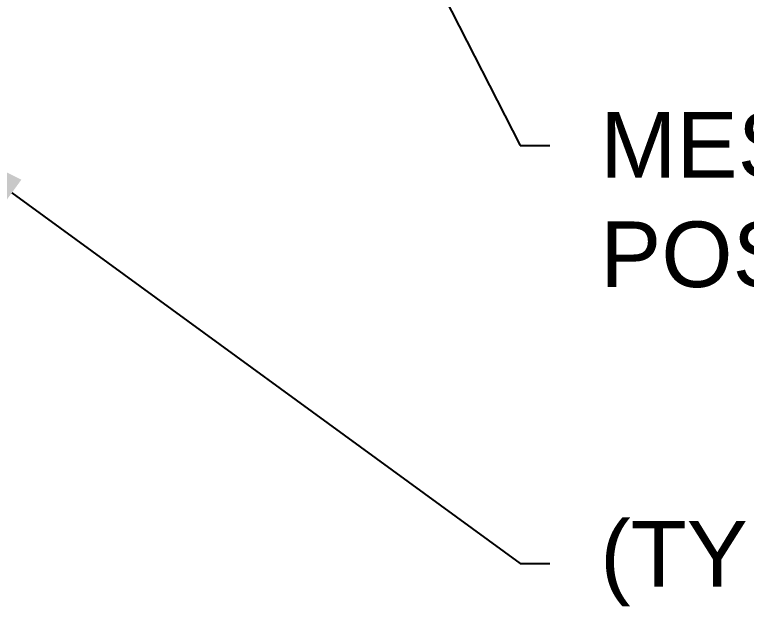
# Model space of a CAD drawing. Header units: feet. Extents: x -21 to 5170, y -254 to 1413.
# Drawn here: x 1046.22 to 1068.52, y 56.29 to 74.72 of the extents above; entities that cross this region are included whole.
import ezdxf
from ezdxf import colors
from ezdxf.entities.mleader import LeaderData, LeaderLine
from ezdxf.math import Vec2, Vec3

# ---------------------------------------------------------------- set-up
doc = ezdxf.new("R2010")
doc.units = ezdxf.units.FT
doc.header["$MEASUREMENT"] = 0
doc.layers.add('G-ANNO-TEXT', color=1, linetype='Continuous')
doc.styles.add('NEI-A', font='arial.ttf')

msp = doc.modelspace()

# ---------------------------------------------------------------- leaders
at = {"layer": 'G-ANNO-TEXT'}
ml = msp.add_multileader_mtext('Standard', dxfattribs=at)
ml.set_content('\\pxql,t3.00005;(TYP.) BELL END &  FOAM SEALS', color=256, style='NEI-A')
ml.set_leader_properties()
ml.build(insert=Vec2(0, 0))
ml.multileader.update_dxf_attribs({"dogleg_length": 3.07146, "arrow_head_size": 3})
ctx = ml.context
ctx.base_point, ctx.char_height, ctx.arrow_head_size, ctx.landing_gap_size, ctx.plane_origin = Vec3(1062.52733, 57.99596), 2, 3, 1.53573, Vec3(1964.63853, -449.246)
notes = []
notes.append((ctx, [(0, (1, 1, 0), (1061.62765, 57.99596), (1, 0), 0.89968, [(1, [(1043.70747, 71.06185)], 0, [])])]))
ctx.mtext.insert, ctx.mtext.width, ctx.mtext.flow_direction = Vec3(1064.06306, 59.28995), 44.2792087, 5
ctx.mtext.has_bg_fill, ctx.mtext.bg_color, ctx.mtext.bg_scale_factor, ctx.mtext.bg_transparency, ctx.mtext.use_window_bg_color = 1, -1073741824, 1.5, 0, 1
for ctx, leaders in notes:
    for number, flags, end, landing, length, lines in leaders:
        leader = LeaderData()
        leader.index, (leader.has_last_leader_line, leader.has_dogleg_vector, leader.attachment_direction) = number, flags
        leader.last_leader_point, leader.dogleg_vector, leader.dogleg_length = Vec3(end), Vec3(landing), length
        for number, points, colour, breaks in lines:
            line = LeaderLine()
            line.index, line.vertices, line.color, line.breaks = number, Vec3.list(points), colors.encode_raw_color(colour), breaks
            leader.lines.append(line)
        ctx.leaders.append(leader)

# ---------------------------------------------------------------- next in the draw order: leaders
ml = msp.add_multileader_mtext('Standard', dxfattribs=at)
ml.set_content('\\A1;MESSENGER CABLE DEAD ENDS AT POST WITH DEAD END ASSEMBLY', color=256, style='NEI-A')
ml.set_leader_properties()
ml.build(insert=Vec2(0, 0))
ml.multileader.update_dxf_attribs({"dogleg_length": 0.89968, "arrow_head_size": 3})
ctx = ml.context
ctx.base_point, ctx.char_height, ctx.arrow_head_size, ctx.landing_gap_size, ctx.plane_origin = Vec3(1062.52733, 70.73565), 2, 3, 1.53573, Vec3(304.69083, -461.46006)
notes = []
notes.append((ctx, [(1, (1, 1, 0), (1061.62765, 70.73565), (1, 0), 0.89968, [(1, [(1056.482, 80.81726)], 0, [])])]))
ctx.mtext.insert, ctx.mtext.width, ctx.mtext.defined_height, ctx.mtext.flow_direction = Vec3(1064.06306, 71.75271), 49.1809823, 10.6887, 5
ctx.mtext.has_bg_fill, ctx.mtext.bg_color, ctx.mtext.bg_scale_factor, ctx.mtext.bg_transparency, ctx.mtext.use_window_bg_color = 1, -1073741824, 1.5, 0, 1
for ctx, leaders in notes:
    for number, flags, end, landing, length, lines in leaders:
        leader = LeaderData()
        leader.index, (leader.has_last_leader_line, leader.has_dogleg_vector, leader.attachment_direction) = number, flags
        leader.last_leader_point, leader.dogleg_vector, leader.dogleg_length = Vec3(end), Vec3(landing), length
        for number, points, colour, breaks in lines:
            line = LeaderLine()
            line.index, line.vertices, line.color, line.breaks = number, Vec3.list(points), colors.encode_raw_color(colour), breaks
            leader.lines.append(line)
        ctx.leaders.append(leader)

doc.saveas('drawing.dxf')
